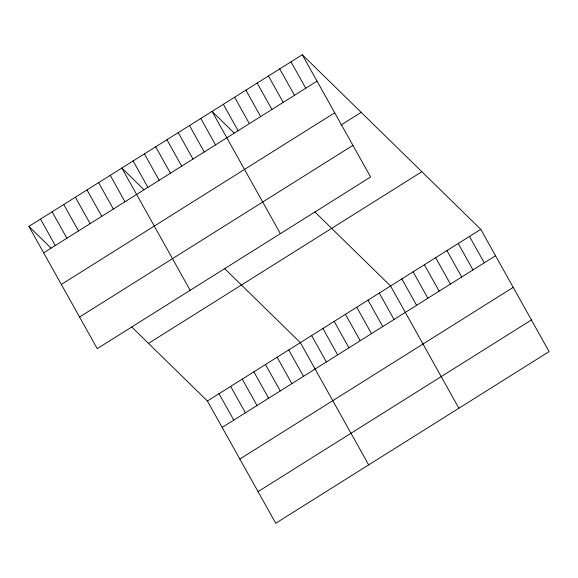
<?xml version="1.0" encoding="UTF-8"?>
<svg xmlns="http://www.w3.org/2000/svg" width="578" height="578" viewBox="0 0 578 578"><rect width="100%" height="100%" fill="white"/><g stroke="black" fill="none" stroke-linecap="round" stroke-linejoin="round"><path stroke-width="0.87" d="M302.272 54.744L370.599 176.998L97.227 348.657L28.9 226.41L302.272 54.744L480.773 229.343L549.1 351.59L275.728 523.256L207.401 401.002L131.777 327.032M43.661 252.817L317.033 81.151M61.333 284.441L334.713 112.782M340.883 125.108L361.178 112.363M79.547 317.033L352.92 145.367M148.495 343.383L421.868 171.724M207.401 401.002L480.773 229.343M222.162 427.409L495.534 255.751M239.834 459.04L513.213 287.374M258.048 491.625L531.42 319.966M234.148 132.998L212.061 111.395L280.388 233.642M314.938 212.018L390.562 285.987L458.889 408.241M143.936 189.649L121.85 168.039L190.169 290.293M224.719 268.669L300.35 342.638L368.67 464.885M28.9 226.41L50.987 248.013M469.502 236.424L484.256 262.831M458.224 243.504L472.977 269.912M446.946 250.585L461.706 276.992M435.668 257.665L450.428 284.073M424.389 264.746L439.15 291.153M413.118 271.826L427.872 298.234M291.001 61.824L305.755 88.232M401.84 278.907L416.601 305.314M279.723 68.905L294.477 95.312M268.445 75.993L283.206 102.393M379.284 293.068L394.044 319.475M257.167 83.073L271.927 109.48M368.005 300.155L382.766 326.556M245.888 90.154L260.649 116.561M356.734 307.236L371.488 333.636M234.617 97.234L249.371 123.641M345.456 314.316L360.217 340.724M223.339 104.315L238.093 130.722M334.178 321.397L348.939 347.804M322.9 328.477L337.66 354.885M200.783 118.476L215.543 144.883M311.629 335.558L326.382 361.965M189.505 125.556L204.265 151.963M178.234 132.637L192.987 159.044M288.733 349.936L303.486 376.343M166.955 139.717L181.716 166.124M277.115 357.226L291.868 383.633M155.677 146.798L170.438 173.205M265.49 364.523L280.251 390.93M144.399 153.878L159.16 180.285M253.872 371.82L268.633 398.228M133.121 160.959L147.881 187.366M242.254 379.117L257.015 405.525M230.636 386.415L245.397 412.815M110.232 175.336L124.985 201.744M219.019 393.705L233.779 420.112M98.614 182.634L113.367 209.041M86.989 189.931L101.75 216.338M75.371 197.228L90.132 223.628M63.753 204.518L78.514 230.925M52.136 211.815L66.896 238.223M40.518 219.113L55.278 245.52"/></g></svg>
